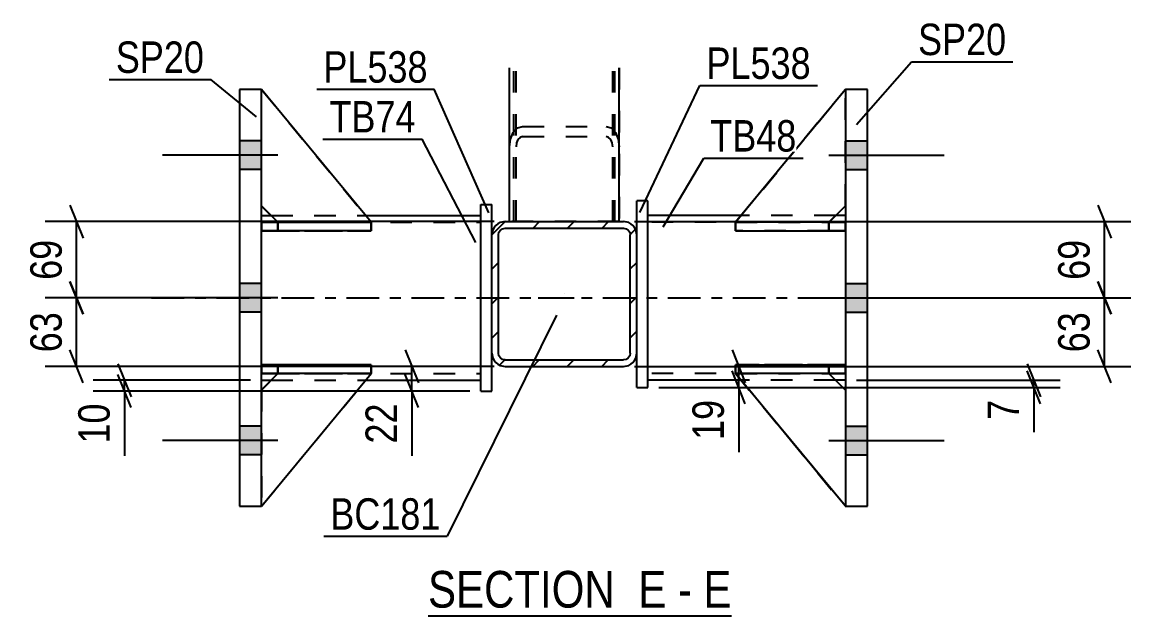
# Model space of a CAD drawing. Header units: millimetres. Extents: x 0 to 841, y 0 to 594.
# Drawn here: x 167.7 to 268.7, y 126.7 to 180.8 of the extents above; entities that cross this region are included whole.
import ezdxf

# ---------------------------------------------------------------- set-up
doc = ezdxf.new("R2010")
doc.units = ezdxf.units.MM
doc.linetypes.add('DXK_LINE_DOT2', pattern=[3.9198, 1.9599, -1.9599])
doc.linetypes.add('DXK_LINE_DOT3', pattern=[5.9187, 2.979, -0.9799, 0.9799, -0.9799])
doc.styles.add('Arial Narrow', font='ARIALN.TTF', dxfattribs={"height": 0.2})

# ---------------------------------------------------------------- blocks, each defined once
blk = doc.blocks.new('Unknown-318889209-16 - 6682')
at = {"color": 6, "linetype": 'Continuous'}
blk.add_line((204.68, 126.68), (232.33, 126.68), dxfattribs=at)
at = {"color": 0, "linetype": 'Continuous'}
for points in [[(222.79, 127.43), (222.79, 130.93), (204.68, 130.93), (204.68, 127.43)], [(226.4, 127.43), (226.4, 130.93), (223.84, 130.93), (223.84, 127.43)], [(228.72, 127.43), (228.72, 130.93), (227.45, 130.93), (227.45, 127.43)], [(232.33, 127.43), (232.33, 130.93), (229.77, 130.93), (229.77, 127.43)]]:
    blk.add_wipeout(points, dxfattribs=at)
at = {"color": 7, "linetype": 'Continuous', "style": 'Arial Narrow'}
for s, p in [('SECTION ', (204.68, 127.43)), ('E', (223.84, 127.43)), ('E', (229.77, 127.43)), ('-', (227.45, 127.43))]:
    blk.add_text(s, height=3.34, dxfattribs=at).set_placement(p)
blk = doc.blocks.new('Part-318889209-6834 - 6682')
at = {"color": 2, "linetype": 'Continuous'}
for p, q in [((191, 148.75), (189.5, 147.25)), ((189.5, 136.66), (199.5, 148.75)), ((199.5, 148.75), (191, 148.75)), ((191, 148.75), (191, 148.75)), ((199.5, 148.75), (199.5, 148.75))]:
    blk.add_line(p, q, dxfattribs=at)
at = {"color": 7, "linetype": 'DXK_LINE_DOT2'}
for p, q in [((189.5, 147.25), (191, 148.75)), ((189.5, 136.66), (199.5, 148.75)), ((191, 148.75), (199.5, 148.75)), ((189.5, 147.25), (189.5, 136.66))]:
    blk.add_line(p, q, dxfattribs=at)
blk = doc.blocks.new('Part-318889209-6783 - 6682')
at = {"color": 7, "linetype": 'DXK_LINE_DOT2'}
for p, q in [((212.1, 162.61), (212.1, 176.61)), ((212.5, 162.61), (212.5, 176.61)), ((221.7, 162.61), (221.7, 176.61)), ((222.1, 176.61), (222.1, 162.61)), ((222.1, 162.61), (212.1, 162.61))]:
    blk.add_line(p, q, dxfattribs=at)
blk = doc.blocks.new('Bolt-318889209-6759 - 6682')
at = {"linetype": 'Continuous'}
for points in [[(189.5, 167.36), (189.5, 169.96), (187.5, 169.96), (187.5, 167.36)], [(189.5, 167.36), (189.5, 169.96), (187.5, 169.96), (187.5, 167.36)], [(189.5, 167.36), (189.5, 169.96), (187.5, 169.96), (187.5, 167.36)], [(189.5, 154.36), (189.5, 156.96), (187.5, 156.96), (187.5, 154.36)], [(189.5, 154.36), (189.5, 156.96), (187.5, 156.96), (187.5, 154.36)], [(189.5, 141.36), (189.5, 143.96), (187.5, 143.96), (187.5, 141.36)], [(189.5, 141.36), (189.5, 143.96), (187.5, 143.96), (187.5, 141.36)], [(189.5, 141.36), (189.5, 143.96), (187.5, 143.96), (187.5, 141.36)]]:
    blk.add_hatch(color=1, dxfattribs=at).paths.add_polyline_path(points)
at = {"color": 1, "linetype": 'Continuous'}
for p, q in [((189.5, 169.96), (187.5, 169.96)), ((189.5, 169.96), (187.5, 169.96)), ((189.5, 169.96), (187.5, 169.96)), ((191, 168.66), (180.5, 168.66)), ((191, 168.66), (180.5, 168.66)), ((191, 168.66), (180.5, 168.66)), ((189.5, 167.36), (187.5, 167.36)), ((189.5, 167.36), (187.5, 167.36)), ((189.5, 167.36), (187.5, 167.36)), ((189.5, 156.96), (187.5, 156.96)), ((189.5, 156.96), (187.5, 156.96)), ((191, 155.66), (180.5, 155.66)), ((191, 155.66), (180.5, 155.66)), ((189.5, 154.36), (187.5, 154.36)), ((189.5, 154.36), (187.5, 154.36)), ((189.5, 143.96), (187.5, 143.96)), ((189.5, 143.96), (187.5, 143.96)), ((189.5, 143.96), (187.5, 143.96)), ((191, 142.66), (180.5, 142.66)), ((191, 142.66), (180.5, 142.66)), ((191, 142.66), (180.5, 142.66)), ((189.5, 141.36), (187.5, 141.36)), ((189.5, 141.36), (187.5, 141.36)), ((189.5, 141.36), (187.5, 141.36))]:
    blk.add_line(p, q, dxfattribs=at)
blk = doc.blocks.new('Part-318889209-6800 - 6682')
at = {"linetype": 'Continuous'}
h = blk.add_hatch(dxfattribs=at)
h.set_pattern_fill('', scale=0.7, style=0, pattern_type=0)
h.set_pattern_definition([(45, (211.6978, 162.6068), (-1.57154, 1.57154), [])])
h.paths.add_polyline_path([(222.5, 162.61), (211.7, 162.61), (211.24, 162.52), (210.85, 162.26), (210.59, 161.87), (210.5, 161.41), (210.5, 150.61), (210.59, 150.15), (210.85, 149.76), (211.24, 149.5), (211.7, 149.41), (222.5, 149.41), (222.96, 149.5), (223.35, 149.76), (223.61, 150.15), (223.7, 150.61), (223.7, 161.41), (223.61, 161.87), (223.35, 162.26), (222.96, 162.52)])
h.paths.add_polyline_path([(223.05, 161.64), (223.1, 161.41), (223.1, 150.61), (223.05, 150.38), (222.92, 150.18), (222.73, 150.05), (222.5, 150.01), (211.7, 150.01), (211.47, 150.05), (211.27, 150.18), (211.14, 150.38), (211.1, 150.61), (211.1, 161.41), (211.14, 161.64), (211.27, 161.83), (211.47, 161.96), (211.7, 162.01), (222.5, 162.01), (222.73, 161.96), (222.92, 161.83)])
at = {"color": 2, "linetype": 'Continuous'}
for p, q in [((211.7, 162.61), (211.24, 162.52)), ((211.7, 162.61), (222.5, 162.61)), ((222.96, 162.52), (222.5, 162.61)), ((210.59, 161.87), (210.5, 161.41)), ((211.1, 161.41), (211.14, 161.64)), ((211.14, 161.64), (211.27, 161.83)), ((211.27, 161.83), (211.47, 161.96)), ((211.47, 161.96), (211.7, 162.01)), ((211.7, 162.01), (222.5, 162.01)), ((222.5, 162.01), (222.73, 161.96)), ((222.73, 161.96), (222.92, 161.83)), ((222.92, 161.83), (223.05, 161.64)), ((223.05, 161.64), (223.1, 161.41)), ((223.7, 161.41), (223.61, 161.87)), ((210.5, 150.61), (210.5, 161.41)), ((211.1, 150.61), (211.1, 161.41)), ((223.1, 150.61), (223.1, 161.41)), ((223.7, 150.61), (223.7, 161.41)), ((210.5, 150.61), (210.59, 150.15)), ((211.14, 150.38), (211.1, 150.61)), ((223.1, 150.61), (223.05, 150.38)), ((223.61, 150.15), (223.7, 150.61)), ((211.27, 150.18), (211.14, 150.38)), ((211.24, 149.5), (211.7, 149.41)), ((211.47, 150.05), (211.27, 150.18)), ((211.7, 150.01), (211.47, 150.05)), ((211.7, 150.01), (222.5, 150.01)), ((222.73, 150.05), (222.5, 150.01)), ((222.5, 149.41), (222.96, 149.5)), ((222.92, 150.18), (222.73, 150.05)), ((223.05, 150.38), (222.92, 150.18)), ((211.7, 149.41), (222.5, 149.41))]:
    blk.add_line(p, q, dxfattribs=at)
at = {"color": 7, "linetype": 'DXK_LINE_DOT3'}
blk.add_line((217.1, 156.01), (217.1, 156.01), dxfattribs=at)
at = {"color": 2, "linetype": 'Continuous'}
for centre, start, end in [((211.7, 161.41), 112.5, 157.5), ((222.5, 161.41), 22.5, 67.5), ((211.7, 150.61), 202.5, 247.5), ((222.5, 150.61), 292.5, 337.5)]:
    blk.add_arc(centre, 1.2, start, end, dxfattribs=at)
blk = doc.blocks.new('Part-318889209-6784 - 6682')
at = {"color": 2, "linetype": 'Continuous'}
for p, q in [((212.1, 162.61), (212.1, 176.61)), ((222.1, 162.61), (222.1, 176.61))]:
    blk.add_line(p, q, dxfattribs=at)
at = {"color": 7, "linetype": 'DXK_LINE_DOT2'}
for p, q in [((212.7, 162.61), (212.7, 176.61)), ((221.5, 162.61), (221.5, 176.61)), ((212.19, 170.13), (212.45, 170.74)), ((212.45, 170.74), (212.84, 171.14)), ((212.84, 171.14), (213.3, 171.28)), ((213.3, 171.28), (220.9, 171.28)), ((220.9, 171.28), (221.36, 171.14)), ((221.36, 171.14), (221.75, 170.74)), ((221.75, 170.74), (222.01, 170.13)), ((212.1, 169.42), (212.19, 170.13)), ((212.74, 169.78), (212.7, 169.42)), ((212.87, 170.08), (212.74, 169.78)), ((213.07, 170.28), (212.87, 170.08)), ((213.3, 170.35), (213.07, 170.28)), ((213.3, 170.35), (220.9, 170.35)), ((221.13, 170.28), (220.9, 170.35)), ((221.32, 170.08), (221.13, 170.28)), ((221.45, 169.78), (221.32, 170.08)), ((221.5, 169.42), (221.45, 169.78)), ((222.01, 170.13), (222.1, 169.42)), ((212.1, 162.61), (222.1, 162.61))]:
    blk.add_line(p, q, dxfattribs=at)
blk = doc.blocks.new('Part-318889209-6824 - 6682')
at = {"color": 2, "linetype": 'Continuous'}
for p, q in [((189.5, 163.16), (190.39, 163.16)), ((199, 163.16), (209.5, 163.16)), ((189.5, 148.16), (190.41, 148.16)), ((199.01, 148.16), (209.5, 148.16))]:
    blk.add_line(p, q, dxfattribs=at)
at = {"color": 7, "linetype": 'DXK_LINE_DOT2'}
for p, q in [((189.5, 148.16), (189.5, 163.16)), ((190.39, 163.16), (199, 163.16)), ((209.5, 148.16), (209.5, 163.16)), ((189.5, 162.56), (209.5, 162.56)), ((189.5, 148.76), (209.5, 148.76)), ((190.41, 148.16), (199.01, 148.16))]:
    blk.add_line(p, q, dxfattribs=at)
at = {"color": 7, "linetype": 'DXK_LINE_DOT3'}
blk.add_line((179.5, 155.66), (219.5, 155.66), dxfattribs=at)
blk = doc.blocks.new('Bolt-318889209-6760 - 6682')
at = {"linetype": 'Continuous'}
for points in [[(244.7, 167.36), (244.7, 169.96), (242.7, 169.96), (242.7, 167.36)], [(244.7, 167.36), (244.7, 169.96), (242.7, 169.96), (242.7, 167.36)], [(244.7, 167.36), (244.7, 169.96), (242.7, 169.96), (242.7, 167.36)], [(244.7, 154.36), (244.7, 156.96), (242.7, 156.96), (242.7, 154.36)], [(244.7, 154.36), (244.7, 156.96), (242.7, 156.96), (242.7, 154.36)], [(244.7, 141.36), (244.7, 143.96), (242.7, 143.96), (242.7, 141.36)], [(244.7, 141.36), (244.7, 143.96), (242.7, 143.96), (242.7, 141.36)], [(244.7, 141.36), (244.7, 143.96), (242.7, 143.96), (242.7, 141.36)]]:
    blk.add_hatch(color=1, dxfattribs=at).paths.add_polyline_path(points)
at = {"color": 1, "linetype": 'Continuous'}
for p, q in [((242.7, 169.96), (244.7, 169.96)), ((242.7, 169.96), (244.7, 169.96)), ((242.7, 169.96), (244.7, 169.96)), ((241.2, 168.66), (251.7, 168.66)), ((241.2, 168.66), (251.7, 168.66)), ((241.2, 168.66), (251.7, 168.66)), ((242.7, 167.36), (244.7, 167.36)), ((242.7, 167.36), (244.7, 167.36)), ((242.7, 167.36), (244.7, 167.36)), ((242.7, 156.96), (244.7, 156.96)), ((242.7, 156.96), (244.7, 156.96)), ((241.2, 155.66), (251.7, 155.66)), ((241.2, 155.66), (251.7, 155.66)), ((242.7, 154.36), (244.7, 154.36)), ((242.7, 154.36), (244.7, 154.36)), ((242.7, 143.96), (244.7, 143.96)), ((242.7, 143.96), (244.7, 143.96)), ((242.7, 143.96), (244.7, 143.96)), ((241.2, 142.66), (251.7, 142.66)), ((241.2, 142.66), (251.7, 142.66)), ((241.2, 142.66), (251.7, 142.66)), ((242.7, 141.36), (244.7, 141.36)), ((242.7, 141.36), (244.7, 141.36)), ((242.7, 141.36), (244.7, 141.36))]:
    blk.add_line(p, q, dxfattribs=at)
blk = doc.blocks.new('Part-318889209-6809 - 6682')
at = {"color": 2, "linetype": 'Continuous'}
for p, q in [((233.2, 163.16), (224.7, 163.16)), ((242.7, 163.16), (241.81, 163.16)), ((233.19, 148.16), (224.7, 148.16)), ((242.7, 148.16), (241.79, 148.16))]:
    blk.add_line(p, q, dxfattribs=at)
at = {"color": 7, "linetype": 'DXK_LINE_DOT2'}
for p, q in [((224.7, 148.16), (224.7, 163.16)), ((241.81, 163.16), (233.2, 163.16)), ((242.7, 163.16), (242.7, 148.16)), ((242.7, 162.56), (224.7, 162.56)), ((242.7, 148.76), (224.7, 148.76)), ((241.79, 148.16), (233.19, 148.16))]:
    blk.add_line(p, q, dxfattribs=at)
at = {"color": 7, "linetype": 'DXK_LINE_DOT3'}
blk.add_line((214.7, 155.66), (252.7, 155.66), dxfattribs=at)
blk = doc.blocks.new('Part-318889209-6814 - 6682')
at = {"color": 2, "linetype": 'Continuous'}
for p, q in [((224.7, 164.5), (223.7, 164.5)), ((223.7, 161.41), (223.7, 164.5)), ((224.7, 147.5), (224.7, 164.5)), ((223.7, 147.5), (223.7, 150.61)), ((223.7, 147.5), (224.7, 147.5))]:
    blk.add_line(p, q, dxfattribs=at)
at = {"color": 7, "linetype": 'DXK_LINE_DOT2'}
blk.add_line((223.7, 150.61), (223.7, 161.41), dxfattribs=at)
blk = doc.blocks.new('Part-318889209-6819 - 6682')
at = {"color": 2, "linetype": 'Continuous'}
for p, q in [((209.5, 147.16), (209.5, 164.16)), ((209.5, 164.16), (210.5, 164.16)), ((210.5, 161.41), (210.5, 164.16)), ((210.5, 147.16), (210.5, 150.61)), ((209.5, 147.16), (210.5, 147.16))]:
    blk.add_line(p, q, dxfattribs=at)
at = {"color": 7, "linetype": 'DXK_LINE_DOT2'}
blk.add_line((210.5, 150.61), (210.5, 161.41), dxfattribs=at)
blk = doc.blocks.new('Part-318889209-6825 - 6682')
at = {"color": 7, "linetype": 'DXK_LINE_DOT2'}
for p, q in [((232.7, 148.75), (241.2, 148.75)), ((242.7, 136.66), (232.7, 148.75)), ((232.7, 148.75), (232.7, 148.75)), ((241.2, 148.75), (232.7, 148.75)), ((232.7, 148.75), (242.7, 136.66)), ((241.2, 148.75), (242.7, 147.25)), ((241.2, 148.75), (241.2, 148.75)), ((242.7, 147.25), (241.2, 148.75)), ((242.7, 147.25), (242.7, 136.66))]:
    blk.add_line(p, q, dxfattribs=at)
blk = doc.blocks.new('Part-318889209-6826 - 6682')
at = {"color": 2, "linetype": 'Continuous'}
for p, q in [((232.7, 148.75), (232.7, 148.75)), ((241.2, 148.75), (232.7, 148.75)), ((242.7, 136.66), (232.7, 148.75)), ((241.2, 148.75), (241.2, 148.75)), ((241.2, 148.75), (242.7, 147.25))]:
    blk.add_line(p, q, dxfattribs=at)
at = {"color": 7, "linetype": 'DXK_LINE_DOT2'}
for p, q in [((232.7, 148.75), (241.2, 148.75)), ((242.7, 136.66), (232.7, 148.75)), ((241.2, 148.75), (242.7, 147.25)), ((242.7, 147.25), (242.7, 136.66))]:
    blk.add_line(p, q, dxfattribs=at)
blk = doc.blocks.new('Part-318889209-6827 - 6682')
at = {"color": 7, "linetype": 'DXK_LINE_DOT2'}
for p, q in [((242.7, 174.66), (232.7, 162.55)), ((232.7, 162.55), (242.7, 174.66)), ((242.7, 164.05), (242.7, 174.66)), ((241.2, 162.55), (242.7, 164.05)), ((241.2, 162.55), (242.7, 164.05)), ((232.7, 162.55), (241.2, 162.55)), ((232.7, 162.55), (232.7, 162.55)), ((241.2, 162.55), (232.7, 162.55)), ((241.2, 162.55), (241.2, 162.55))]:
    blk.add_line(p, q, dxfattribs=at)
blk = doc.blocks.new('Part-318889209-6828 - 6682')
at = {"color": 2, "linetype": 'Continuous'}
for p, q in [((242.7, 174.66), (232.7, 162.55)), ((242.7, 174.66), (242.7, 174.66)), ((242.7, 174.66), (242.7, 174.66)), ((241.21, 162.56), (242.7, 164.05)), ((233.95, 162.55), (232.7, 162.55)), ((232.7, 162.55), (232.7, 162.55))]:
    blk.add_line(p, q, dxfattribs=at)
at = {"color": 7, "linetype": 'DXK_LINE_DOT2'}
for p, q in [((242.7, 174.66), (232.7, 162.55)), ((242.7, 164.05), (242.7, 174.66)), ((241.2, 162.55), (242.7, 164.05)), ((241.2, 162.55), (232.7, 162.55)), ((241.2, 162.55), (233.95, 162.55)), ((241.2, 162.55), (241.21, 162.56)), ((241.2, 162.55), (241.2, 162.55))]:
    blk.add_line(p, q, dxfattribs=at)
blk = doc.blocks.new('Part-318889209-6829 - 6682')
at = {"color": 7, "linetype": 'DXK_LINE_DOT2'}
for p, q in [((232.7, 161.76), (232.7, 162.56)), ((232.7, 162.56), (241.2, 162.56)), ((242.7, 162.56), (232.7, 162.56)), ((241.2, 161.76), (232.7, 161.76)), ((232.7, 161.76), (242.7, 161.76)), ((241.2, 161.76), (241.2, 162.56)), ((241.2, 162.56), (242.7, 162.56)), ((242.7, 161.76), (241.2, 161.76)), ((242.7, 161.76), (242.7, 162.56)), ((242.7, 161.76), (242.7, 162.56)), ((242.7, 162.56), (242.7, 162.56)), ((242.7, 161.76), (242.7, 161.76))]:
    blk.add_line(p, q, dxfattribs=at)
blk = doc.blocks.new('Part-318889209-6830 - 6682')
at = {"color": 7, "linetype": 'DXK_LINE_DOT2'}
for p, q in [((232.7, 148.76), (232.7, 149.56)), ((232.7, 149.56), (241.2, 149.56)), ((242.7, 149.56), (232.7, 149.56)), ((241.2, 148.76), (241.2, 149.56)), ((241.2, 149.56), (242.7, 149.56)), ((242.7, 148.76), (242.7, 149.56)), ((242.7, 148.76), (242.7, 149.56)), ((242.7, 149.56), (242.7, 149.56)), ((241.2, 148.76), (232.7, 148.76)), ((232.7, 148.76), (242.7, 148.76)), ((242.7, 148.76), (241.2, 148.76)), ((242.7, 148.76), (242.7, 148.76))]:
    blk.add_line(p, q, dxfattribs=at)
blk = doc.blocks.new('Part-318889209-6831 - 6682')
at = {"color": 2, "linetype": 'Continuous'}
for p, q in [((232.71, 162.56), (232.7, 162.56)), ((232.7, 162.56), (232.7, 161.76)), ((232.7, 161.76), (242.7, 161.76)), ((242.7, 162.56), (233.95, 162.56)), ((242.7, 162.56), (242.7, 162.56)), ((242.7, 162.56), (242.7, 161.76))]:
    blk.add_line(p, q, dxfattribs=at)
at = {"color": 7, "linetype": 'DXK_LINE_DOT2'}
for p, q in [((232.7, 161.76), (241.2, 161.76)), ((233.95, 162.56), (232.71, 162.56)), ((241.2, 162.56), (232.71, 162.56)), ((241.2, 162.56), (242.7, 162.56)), ((241.2, 162.56), (241.2, 161.76)), ((241.2, 161.76), (242.7, 161.76)), ((242.7, 162.56), (242.7, 162.56))]:
    blk.add_line(p, q, dxfattribs=at)
blk = doc.blocks.new('Part-318889209-6832 - 6682')
at = {"color": 2, "linetype": 'Continuous'}
for p, q in [((232.7, 149.56), (242.7, 149.56)), ((232.7, 149.56), (232.7, 148.76)), ((242.7, 149.56), (242.7, 149.56)), ((242.7, 148.76), (242.7, 149.56)), ((242.7, 148.76), (232.7, 148.76))]:
    blk.add_line(p, q, dxfattribs=at)
at = {"color": 7, "linetype": 'DXK_LINE_DOT2'}
for p, q in [((241.2, 149.56), (232.7, 149.56)), ((242.7, 149.56), (241.2, 149.56)), ((241.2, 149.56), (241.2, 148.76)), ((242.7, 149.56), (242.7, 149.56)), ((232.7, 148.76), (241.2, 148.76)), ((241.2, 148.76), (242.7, 148.76))]:
    blk.add_line(p, q, dxfattribs=at)
blk = doc.blocks.new('Part-318889209-6833 - 6682')
at = {"color": 7, "linetype": 'DXK_LINE_DOT2'}
for p, q in [((191, 148.75), (189.5, 147.25)), ((189.5, 136.66), (199.5, 148.75)), ((189.5, 147.25), (191, 148.75)), ((189.5, 136.66), (199.5, 148.75)), ((199.5, 148.75), (191, 148.75)), ((191, 148.75), (191, 148.75)), ((191, 148.75), (199.5, 148.75)), ((199.5, 148.75), (199.5, 148.75)), ((189.5, 147.25), (189.5, 136.66))]:
    blk.add_line(p, q, dxfattribs=at)
blk = doc.blocks.new('Part-318889209-6835 - 6682')
at = {"color": 7, "linetype": 'DXK_LINE_DOT2'}
for p, q in [((189.5, 164.05), (189.5, 174.66)), ((189.5, 174.66), (199.5, 162.55)), ((189.5, 174.66), (199.5, 162.55)), ((191, 162.55), (189.5, 164.05)), ((191, 162.55), (189.5, 164.05)), ((199.5, 162.55), (191, 162.55)), ((191, 162.55), (191, 162.55)), ((191, 162.55), (199.5, 162.55)), ((199.5, 162.55), (199.5, 162.55))]:
    blk.add_line(p, q, dxfattribs=at)
blk = doc.blocks.new('Part-318889209-6836 - 6682')
at = {"color": 2, "linetype": 'Continuous'}
for p, q in [((189.5, 174.66), (189.5, 174.66)), ((189.5, 174.66), (189.5, 174.66)), ((199.5, 162.55), (189.5, 174.66)), ((190.99, 162.56), (189.5, 164.05)), ((198.25, 162.55), (199.5, 162.55)), ((199.5, 162.55), (199.5, 162.55))]:
    blk.add_line(p, q, dxfattribs=at)
at = {"color": 7, "linetype": 'DXK_LINE_DOT2'}
for p, q in [((189.5, 164.05), (189.5, 174.66)), ((189.5, 174.66), (199.5, 162.55)), ((191, 162.55), (189.5, 164.05)), ((191, 162.55), (190.99, 162.56)), ((199.5, 162.55), (191, 162.55)), ((191, 162.55), (191, 162.55)), ((191, 162.55), (198.25, 162.55))]:
    blk.add_line(p, q, dxfattribs=at)
blk = doc.blocks.new('Part-318889209-6837 - 6682')
at = {"color": 7, "linetype": 'DXK_LINE_DOT2'}
for p, q in [((189.5, 162.56), (191, 162.56)), ((199.26, 162.56), (189.5, 162.56)), ((189.5, 162.56), (189.5, 162.56)), ((189.5, 162.56), (189.5, 161.76)), ((189.5, 162.56), (189.5, 161.76)), ((191, 161.76), (189.5, 161.76)), ((189.5, 161.76), (199.5, 161.76)), ((189.5, 161.76), (189.5, 161.76)), ((191, 162.56), (199.5, 162.56)), ((191, 162.56), (191, 161.76)), ((199.5, 161.76), (191, 161.76)), ((199.5, 162.56), (199.5, 161.76))]:
    blk.add_line(p, q, dxfattribs=at)
blk = doc.blocks.new('Part-318889209-6838 - 6682')
at = {"color": 7, "linetype": 'DXK_LINE_DOT2'}
for p, q in [((189.5, 149.56), (191, 149.56)), ((199.5, 149.56), (189.5, 149.56)), ((189.5, 149.56), (189.5, 149.56)), ((189.5, 149.56), (189.5, 148.76)), ((189.5, 149.56), (189.5, 148.76)), ((191, 149.56), (199.5, 149.56)), ((191, 149.56), (191, 148.76)), ((199.5, 149.56), (199.5, 148.76)), ((191, 148.76), (189.5, 148.76)), ((189.5, 148.76), (199.5, 148.76)), ((189.5, 148.76), (189.5, 148.76)), ((199.5, 148.76), (191, 148.76))]:
    blk.add_line(p, q, dxfattribs=at)
blk = doc.blocks.new('Part-318889209-6839 - 6682')
at = {"color": 2, "linetype": 'Continuous'}
for p, q in [((189.5, 161.76), (189.5, 162.56)), ((189.5, 162.56), (198.25, 162.56)), ((199.5, 161.76), (189.5, 161.76)), ((189.5, 161.76), (189.5, 161.76)), ((199.5, 162.56), (199.49, 162.56)), ((199.5, 161.76), (199.5, 162.56))]:
    blk.add_line(p, q, dxfattribs=at)
at = {"color": 7, "linetype": 'DXK_LINE_DOT2'}
for p, q in [((191, 162.56), (189.5, 162.56)), ((189.5, 161.76), (191, 161.76)), ((191, 161.76), (191, 162.56)), ((191, 162.56), (199.49, 162.56)), ((191, 161.76), (199.5, 161.76))]:
    blk.add_line(p, q, dxfattribs=at)
blk = doc.blocks.new('Part-318889209-6840 - 6682')
at = {"color": 2, "linetype": 'Continuous'}
for p, q in [((189.5, 148.76), (189.5, 149.56)), ((199.5, 149.56), (189.5, 149.56)), ((199.5, 148.76), (199.5, 149.56)), ((199.5, 148.76), (189.5, 148.76)), ((189.5, 148.76), (189.5, 148.76))]:
    blk.add_line(p, q, dxfattribs=at)
at = {"color": 7, "linetype": 'DXK_LINE_DOT2'}
for p, q in [((191, 149.56), (189.5, 149.56)), ((191, 148.76), (191, 149.56)), ((199.5, 149.56), (191, 149.56)), ((189.5, 148.76), (191, 148.76)), ((191, 148.76), (199.5, 148.76))]:
    blk.add_line(p, q, dxfattribs=at)
blk = doc.blocks.new('Part-318889209-6845 - 6682')
at = {"color": 2, "linetype": 'Continuous'}
for p, q in [((244.7, 174.66), (242.7, 174.66)), ((242.7, 174.66), (242.7, 136.66)), ((244.7, 136.66), (244.7, 174.66)), ((242.7, 136.66), (244.7, 136.66))]:
    blk.add_line(p, q, dxfattribs=at)
blk = doc.blocks.new('Part-318889209-6850 - 6682')
at = {"color": 2, "linetype": 'Continuous'}
for p, q in [((187.5, 174.66), (187.5, 136.66)), ((189.5, 174.66), (187.5, 174.66)), ((189.5, 136.66), (189.5, 174.66)), ((187.5, 136.66), (189.5, 136.66))]:
    blk.add_line(p, q, dxfattribs=at)
blk = doc.blocks.new('StraightDimension-318889209-6927 - 6682')
at = {"color": 7, "linetype": 'Continuous'}
for p, q in [((172.06, 164.11), (173.26, 161.11)), ((210.7, 162.61), (169.81, 162.61)), ((172.66, 155.66), (172.66, 162.61)), ((173.26, 154.16), (172.06, 157.16)), ((182, 155.66), (169.81, 155.66))]:
    blk.add_line(p, q, dxfattribs=at)
at = {"color": 0}
blk.add_wipeout([(171.91, 161.56), (167.71, 161.56), (167.71, 156.7), (171.91, 156.7)], dxfattribs=at)
at = {"color": 3, "style": 'Arial Narrow'}
blk.add_text('69', height=2.863, rotation=90.0002, dxfattribs=at).set_placement((171.31, 157.3))
blk = doc.blocks.new('StraightDimension-318889209-6946 - 6682')
at = {"color": 7, "linetype": 'Continuous'}
for p, q in [((172.06, 157.16), (173.26, 154.16)), ((182, 155.66), (169.81, 155.66)), ((172.66, 149.41), (172.66, 155.66)), ((173.26, 147.91), (172.06, 150.91)), ((210.7, 149.41), (169.81, 149.41))]:
    blk.add_line(p, q, dxfattribs=at)
at = {"color": 0}
blk.add_wipeout([(171.91, 154.96), (167.71, 154.96), (167.71, 150.1), (171.91, 150.1)], dxfattribs=at)
at = {"color": 3, "style": 'Arial Narrow'}
blk.add_text('63', height=2.863, rotation=90.0002, dxfattribs=at).set_placement((171.31, 150.7))
blk = doc.blocks.new('StraightDimension-318889209-6891 - 6682')
at = {"color": 7, "linetype": 'Continuous'}
for p, q in [((265.7, 164.11), (266.9, 161.11)), ((223.5, 162.61), (268.7, 162.61)), ((266.3, 155.66), (266.3, 162.61)), ((266.9, 154.16), (265.7, 157.16)), ((250.2, 155.66), (268.7, 155.66))]:
    blk.add_line(p, q, dxfattribs=at)
at = {"color": 0}
blk.add_wipeout([(265.55, 161.56), (261.35, 161.56), (261.35, 156.7), (265.55, 156.7)], dxfattribs=at)
at = {"color": 3, "style": 'Arial Narrow'}
blk.add_text('69', height=2.863, rotation=90.0002, dxfattribs=at).set_placement((264.95, 157.3))
blk = doc.blocks.new('StraightDimension-318889209-6965 - 6682')
at = {"color": 7, "linetype": 'Continuous'}
for p, q in [((259.26, 149.65), (260.46, 146.65)), ((260.46, 146), (259.26, 149)), ((225.7, 147.5), (262.26, 147.5)), ((243.7, 148.15), (262.26, 148.15)), ((259.86, 147.5), (259.86, 148.15)), ((259.86, 147.5), (259.86, 143.42)), ((259.86, 147.5), (259.86, 143.42))]:
    blk.add_line(p, q, dxfattribs=at)
at = {"color": 0}
blk.add_wipeout([(259.11, 146.97), (254.91, 146.97), (254.91, 143.94), (259.11, 143.94)], dxfattribs=at)
at = {"color": 3, "style": 'Arial Narrow'}
blk.add_text('7', height=2.86, rotation=90.0002, dxfattribs=at).set_placement((258.51, 144.54))
blk = doc.blocks.new('StraightDimension-318889209-6975 - 6682')
at = {"color": 7, "linetype": 'Continuous'}
for p, q in [((176.43, 149.65), (177.63, 146.65)), ((177.63, 145.66), (176.43, 148.66)), ((188.5, 148.15), (174.18, 148.15)), ((177.03, 147.16), (177.03, 148.15)), ((208.5, 147.16), (174.18, 147.16)), ((177.03, 147.16), (177.03, 141.25)), ((177.03, 147.16), (177.03, 141.25))]:
    blk.add_line(p, q, dxfattribs=at)
at = {"color": 0}
blk.add_wipeout([(176.28, 146.63), (172.08, 146.63), (172.08, 141.78), (176.28, 141.78)], dxfattribs=at)
at = {"color": 3, "style": 'Arial Narrow'}
blk.add_text('10', height=2.863, rotation=90.0002, dxfattribs=at).set_placement((175.68, 142.38))
blk = doc.blocks.new('StraightDimension-318889209-6909 - 6682')
at = {"color": 7, "linetype": 'Continuous'}
for p, q in [((265.7, 157.16), (266.9, 154.16)), ((250.2, 155.66), (268.7, 155.66)), ((266.3, 149.41), (266.3, 155.66)), ((266.9, 147.91), (265.7, 150.91)), ((223.5, 149.41), (268.7, 149.41))]:
    blk.add_line(p, q, dxfattribs=at)
at = {"color": 0}
blk.add_wipeout([(265.55, 154.96), (261.35, 154.96), (261.35, 150.1), (265.55, 150.1)], dxfattribs=at)
at = {"color": 3, "style": 'Arial Narrow'}
blk.add_text('63', height=2.863, rotation=90.0002, dxfattribs=at).set_placement((264.95, 150.7))
blk = doc.blocks.new('StraightDimension-318889209-6985 - 6682')
at = {"color": 7, "linetype": 'Continuous'}
for p, q in [((202.6, 150.91), (203.8, 147.91)), ((210.7, 149.41), (200.35, 149.41)), ((203.8, 145.66), (202.6, 148.66)), ((203.2, 147.16), (203.2, 149.41)), ((208.5, 147.16), (200.35, 147.16)), ((203.2, 147.16), (203.2, 141.25)), ((203.2, 147.16), (203.2, 141.25))]:
    blk.add_line(p, q, dxfattribs=at)
at = {"color": 0}
blk.add_wipeout([(202.45, 146.63), (198.25, 146.63), (198.25, 141.78), (202.45, 141.78)], dxfattribs=at)
at = {"color": 3, "style": 'Arial Narrow'}
blk.add_text('22', height=2.863, rotation=90.0002, dxfattribs=at).set_placement((201.85, 142.38))
blk = doc.blocks.new('StraightDimension-318889209-6996 - 6682')
at = {"color": 7, "linetype": 'Continuous'}
for p, q in [((232.38, 150.91), (233.58, 147.91)), ((223.5, 149.41), (235.38, 149.41)), ((233.58, 146), (232.38, 149)), ((232.98, 147.5), (232.98, 149.41)), ((225.7, 147.5), (235.38, 147.5)), ((232.98, 147.5), (232.98, 141.59)), ((232.98, 147.5), (232.98, 141.59))]:
    blk.add_line(p, q, dxfattribs=at)
at = {"color": 0}
blk.add_wipeout([(232.23, 146.97), (228.03, 146.97), (228.03, 142.11), (232.23, 142.11)], dxfattribs=at)
at = {"color": 3, "style": 'Arial Narrow'}
blk.add_text('19', height=2.863, rotation=90.0002, dxfattribs=at).set_placement((231.63, 142.71))
blk = doc.blocks.new('Mark-318889209-6796 - 6682')
at = {"color": 30, "linetype": 'Continuous'}
for p in [(216.37, 154.08), (195.18, 133.93)]:
    blk.add_line(p, (206.43, 133.93), dxfattribs=at)
at = {"color": 0}
blk.add_wipeout([(205.83, 134.53), (205.83, 137.53), (195.78, 137.53), (195.78, 134.53)], dxfattribs=at)
blk.add_wipeout([(205.83, 134.53), (205.83, 137.53), (195.78, 137.53), (195.78, 134.53)], dxfattribs=at)
at = {"color": 3, "style": 'Arial Narrow'}
blk.add_text('BC181', height=2.863, dxfattribs=at).set_placement((195.78, 134.53))
blk = doc.blocks.new('Mark-318889209-6805 - 6682')
at = {"color": 30, "linetype": 'Continuous'}
for p, q in [((226.11, 162.14), (229.79, 168.39)), ((229.79, 168.39), (238.84, 168.39))]:
    blk.add_line(p, q, dxfattribs=at)
at = {"color": 0}
blk.add_wipeout([(238.24, 168.99), (238.24, 171.99), (230.39, 171.99), (230.39, 168.99)], dxfattribs=at)
blk.add_wipeout([(238.24, 168.99), (238.24, 171.99), (230.39, 171.99), (230.39, 168.99)], dxfattribs=at)
at = {"color": 3, "style": 'Arial Narrow'}
blk.add_text('TB48', height=2.863, dxfattribs=at).set_placement((230.39, 168.99))
blk = doc.blocks.new('Mark-318889209-6810 - 6682')
at = {"color": 30, "linetype": 'Continuous'}
for p, q in [((223.96, 163.44), (229.45, 175.01)), ((229.45, 175.01), (240.15, 175.01))]:
    blk.add_line(p, q, dxfattribs=at)
at = {"color": 0}
blk.add_wipeout([(239.55, 175.61), (239.55, 178.61), (230.05, 178.61), (230.05, 175.61)], dxfattribs=at)
blk.add_wipeout([(239.55, 175.61), (239.55, 178.61), (230.05, 178.61), (230.05, 175.61)], dxfattribs=at)
at = {"color": 3, "style": 'Arial Narrow'}
blk.add_text('PL538', height=2.863, dxfattribs=at).set_placement((230.05, 175.61))
blk = doc.blocks.new('Mark-318889209-6815 - 6682')
at = {"color": 30, "linetype": 'Continuous'}
for p in [(194.55, 174.67), (210.21, 163.4)]:
    blk.add_line(p, (205.25, 174.67), dxfattribs=at)
at = {"color": 0}
blk.add_wipeout([(204.65, 175.27), (204.65, 178.27), (195.15, 178.27), (195.15, 175.27)], dxfattribs=at)
blk.add_wipeout([(204.65, 175.27), (204.65, 178.27), (195.15, 178.27), (195.15, 175.27)], dxfattribs=at)
at = {"color": 3, "style": 'Arial Narrow'}
blk.add_text('PL538', height=2.863, dxfattribs=at).set_placement((195.15, 175.27))
blk = doc.blocks.new('Mark-318889209-6820 - 6682')
at = {"color": 30, "linetype": 'Continuous'}
for p in [(195.1, 170.13), (209.02, 160.7)]:
    blk.add_line(p, (204.16, 170.13), dxfattribs=at)
at = {"color": 0}
blk.add_wipeout([(203.56, 170.73), (203.56, 173.73), (195.7, 173.73), (195.7, 170.73)], dxfattribs=at)
blk.add_wipeout([(203.56, 170.73), (203.56, 173.73), (195.7, 173.73), (195.7, 170.73)], dxfattribs=at)
at = {"color": 3, "style": 'Arial Narrow'}
blk.add_text('TB74', height=2.863, dxfattribs=at).set_placement((195.7, 170.73))
blk = doc.blocks.new('Mark-318889209-6841 - 6682')
at = {"color": 30, "linetype": 'Continuous'}
for p, q in [((243.7, 171.45), (248.72, 177.18)), ((248.72, 177.18), (257.96, 177.18))]:
    blk.add_line(p, q, dxfattribs=at)
at = {"color": 0}
blk.add_wipeout([(257.36, 177.78), (257.36, 180.78), (249.32, 180.78), (249.32, 177.78)], dxfattribs=at)
blk.add_wipeout([(257.36, 177.78), (257.36, 180.78), (249.32, 180.78), (249.32, 177.78)], dxfattribs=at)
at = {"color": 3, "style": 'Arial Narrow'}
blk.add_text('SP20', height=2.863, dxfattribs=at).set_placement((249.32, 177.78))
blk = doc.blocks.new('Mark-318889209-6846 - 6682')
at = {"color": 30, "linetype": 'Continuous'}
for p in [(175.64, 175.56), (189.04, 172.14)]:
    blk.add_line(p, (184.88, 175.56), dxfattribs=at)
at = {"color": 0}
blk.add_wipeout([(184.28, 176.16), (184.28, 179.16), (176.24, 179.16), (176.24, 176.16)], dxfattribs=at)
blk.add_wipeout([(184.28, 176.16), (184.28, 179.16), (176.24, 179.16), (176.24, 176.16)], dxfattribs=at)
at = {"color": 3, "style": 'Arial Narrow'}
blk.add_text('SP20', height=2.863, dxfattribs=at).set_placement((176.24, 176.16))

msp = doc.modelspace()

# ---------------------------------------------------------------- block references
for name in ['Part-318889209-6783 - 6682', 'Part-318889209-6784 - 6682', 'Part-318889209-6850 - 6682', 'Part-318889209-6835 - 6682', 'Part-318889209-6836 - 6682', 'Part-318889209-6827 - 6682', 'Part-318889209-6828 - 6682', 'Part-318889209-6845 - 6682', 'Bolt-318889209-6759 - 6682', 'Bolt-318889209-6760 - 6682', 'Part-318889209-6819 - 6682', 'Part-318889209-6814 - 6682', 'Part-318889209-6824 - 6682', 'Part-318889209-6800 - 6682', 'Part-318889209-6809 - 6682', 'Part-318889209-6837 - 6682', 'Part-318889209-6839 - 6682', 'Part-318889209-6829 - 6682', 'Part-318889209-6831 - 6682', 'Part-318889209-6838 - 6682', 'Part-318889209-6840 - 6682', 'Part-318889209-6830 - 6682', 'Part-318889209-6832 - 6682', 'Part-318889209-6834 - 6682', 'Part-318889209-6833 - 6682', 'Part-318889209-6825 - 6682', 'Part-318889209-6826 - 6682', 'Unknown-318889209-16 - 6682']:
    msp.add_blockref(name, (0, 0))

# ---------------------------------------------------------------- next in the draw order: block references
for name in ['Mark-318889209-6841 - 6682', 'Mark-318889209-6846 - 6682', 'StraightDimension-318889209-6927 - 6682', 'StraightDimension-318889209-6891 - 6682', 'StraightDimension-318889209-6965 - 6682']:
    msp.add_blockref(name, (0, 0))

# ---------------------------------------------------------------- next in the draw order: block references
for name in ['Mark-318889209-6815 - 6682', 'Mark-318889209-6805 - 6682', 'StraightDimension-318889209-6946 - 6682', 'StraightDimension-318889209-6909 - 6682']:
    msp.add_blockref(name, (0, 0))

# ---------------------------------------------------------------- next in the draw order: block references
for name in ['Mark-318889209-6810 - 6682', 'Mark-318889209-6820 - 6682', 'StraightDimension-318889209-6996 - 6682', 'StraightDimension-318889209-6975 - 6682']:
    msp.add_blockref(name, (0, 0))

# ---------------------------------------------------------------- next in the draw order: block references
msp.add_blockref('StraightDimension-318889209-6985 - 6682', (0, 0))

# ---------------------------------------------------------------- next in the draw order: block references
msp.add_blockref('Mark-318889209-6796 - 6682', (0, 0))

doc.saveas('drawing.dxf')
